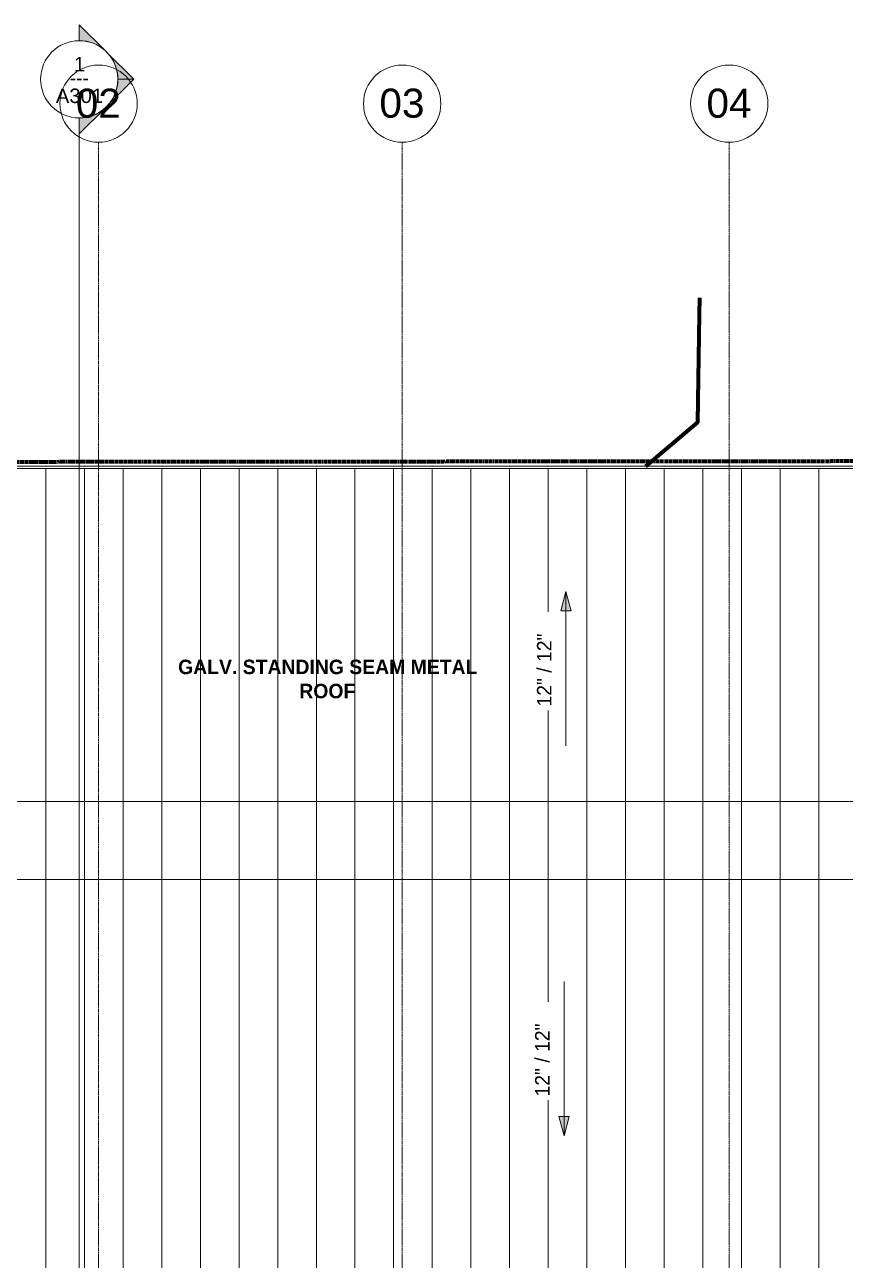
# Model space of a CAD drawing. Header units: inches. Extents: x -3276 to -1654, y 8217 to 9015.
# Drawn here: x -2550.6 to -2295.7, y 8631.3 to 9015.2 of the extents above; entities that cross this region are included whole.
import ezdxf

# ---------------------------------------------------------------- set-up
doc = ezdxf.new("R2010")
doc.units = ezdxf.units.IN
doc.header["$MEASUREMENT"] = 0
doc.linetypes.add('Double Dash 3_8_', pattern=[1, 0.375, -0.125, 0.125, -0.125, 0.125, -0.125])
doc.linetypes.add('Grid Line 1_2_', pattern=[0.875, 0.5, -0.125, 0.125, -0.125])
for name, color, linetype, lineweight in [('A-ROOF', 132, 'Continuous', 18), ('A-ROOF-PATT-1', 132, 'Continuous', 9), ('C-PROP-LINE', 91, 'Double Dash 3_8_', 158), ('C-TOPO-MAJR', 7, 'Continuous', 80), ('G-ANNO-DIMS', 111, 'Continuous', 9), ('G-ANNO-SYMB', 111, 'Continuous', 9), ('G-ANNO-TEXT', 231, 'Continuous', 9), ('I-WALL', 2, 'Continuous', 18), ('S-GRID-1', 1, 'Grid Line 1_2_', 9), ('S-GRID-IDEN', 1, 'Continuous', 9)]:
    doc.layers.add(name, color=color, linetype=linetype, lineweight=lineweight)
doc.styles.add('Arial', font='arial.ttf', dxfattribs={"height": 9})
doc.styles.add('Arial_1', font='arial.ttf', dxfattribs={"height": 4.5})
doc.styles.add('Century Gothic_1', font='ufonts.com_century-gothic.ttf', dxfattribs={"height": 4.5})
doc.styles.add('Century Gothic_B', font='GOTHICB.TTF', dxfattribs={"height": 4.5})

# ---------------------------------------------------------------- blocks, each defined once
blk = doc.blocks.new('Family - ___-1399760-FLOOR PLAN - ROOF')
at = {"layer": 'C-PROP-LINE'}
blk.add_line((8878.94, 3146.22), (8879.93, 2001.26), dxfattribs=at)
blk = doc.blocks.new('Grid - Grid Head - Circle-50561-FLOOR PLAN - ROOF')
at = {"layer": 'S-GRID-IDEN'}
for start, end in [(360, 180), (180, 360)]:
    blk.add_arc((0, 0), 0.25, start, end, dxfattribs=at)
blk = doc.blocks.new('Section - Section Head - Filled-22785-FLOOR PLAN - ROOF')
at = {"layer": 'G-ANNO-SYMB'}
h = blk.add_hatch(color=256, dxfattribs=at)
edge = h.paths.add_edge_path(flags=0)
edge.add_line((-0.4268, 0.1768), (-0.25, 0.3536))
edge.add_line((-0.25, 0.3536), (-0.25, 0.25))
edge.add_arc((-0.25, 0), 0.25, 90, 135)
h = blk.add_hatch(color=256, dxfattribs=at)
edge = h.paths.add_edge_path(flags=0)
edge.add_arc((-0.25, 0), 0.25, 45, 90)
edge.add_line((-0.25, 0.25), (-0.25, 0.3536))
edge.add_line((-0.25, 0.3536), (-0.0732, 0.1768))
h = blk.add_hatch(color=256, dxfattribs=at)
edge = h.paths.add_edge_path(flags=0)
edge.add_arc((-0.25, 0), 0.2503, 137.9216, 180)
edge.add_line((-0.5003, 0), (-0.6036, 0))
edge.add_line((-0.6036, 0), (-0.4358, 0.1678))
h = blk.add_hatch(color=256, dxfattribs=at)
edge = h.paths.add_edge_path(flags=0)
edge.add_line((-0.0642, 0.1678), (0.1036, 0))
edge.add_line((0.1036, 0), (0.0003, 0))
edge.add_arc((-0.25, 0), 0.2503, 0, 42.0784)
for p, q in [((-0.25, 0.3536), (-0.4268, 0.1768)), ((-0.25, 0.25), (-0.25, 0.3536)), ((-0.0732, 0.1768), (-0.25, 0.3536)), ((-0.25, 0.3536), (-0.25, 0.25)), ((-0.4358, 0.1678), (-0.6036, 0)), ((0.1036, 0), (-0.0642, 0.1678)), ((-0.6036, 0), (-0.5003, 0)), ((0.0003, 0), (0.1036, 0))]:
    blk.add_line(p, q, dxfattribs=at)
for centre, radius, start, end in [((-0.2503, 0), 0.25, 360, 180), ((-0.25, 0), 0.25, 90, 135), ((-0.25, 0), 0.25, 45, 90), ((-0.25, 0), 0.2503, 137.9216, 180), ((-0.25, 0), 0.2503, 0, 42.0784), ((-0.2503, 0), 0.25, 180, 360)]:
    blk.add_arc(centre, radius, start, end, dxfattribs=at)

msp = doc.modelspace()

# ---------------------------------------------------------------- hatches: boundary and pattern name
at = {"layer": 'A-ROOF-PATT-1'}
h = msp.add_hatch(dxfattribs=at)
h.set_pattern_fill('FP_10', color=256, style=0, pattern_type=2)
h.set_pattern_definition([(270, (0, 4498.71), (12, 7e-16), [])])
h.paths.add_polyline_path([(-2716.59, 8749.6), (-2017.09, 8749.6), (-2017.09, 8877.32), (-2716.59, 8877.32), (-2716.59, 8782.26)], flags=0)
h = msp.add_hatch(dxfattribs=at)
h.set_pattern_fill('FP_11', color=256, style=0, pattern_type=2)
h.set_pattern_definition([(90, (0, 4250.89), (-12, 7e-16), [])])
h.paths.add_polyline_path([(-2716.59, 8621.88), (-2017.09, 8621.88), (-2017.09, 8749.6), (-2716.59, 8749.6), (-2716.59, 8634.16)], flags=0)
at = {"layer": 'G-ANNO-DIMS'}
msp.add_hatch(color=256, dxfattribs=at).paths.add_polyline_path([(-2383.07, 8669.96), (-2381.46, 8675.96), (-2384.68, 8675.96)], flags=0)

# ---------------------------------------------------------------- linework, layer by layer
at = {"layer": 'A-ROOF'}
for p, q in [((-2017.09, 8877.32), (-2716.59, 8877.32)), ((-2716.59, 8749.6), (-2017.09, 8749.6))]:
    msp.add_line(p, q, dxfattribs=at)
at = {"layer": 'C-TOPO-MAJR'}
msp.add_line((-2341.02, 8925.28), (-2340.87, 8930.36), dxfattribs=at)
at = {"layer": 'C-TOPO-MAJR', "flags": 128}
msp.add_lwpolyline([(-2357.63, 8878.07), (-2341.52, 8891.78), (-2341.02, 8925.28)], dxfattribs=at)
at = {"layer": 'G-ANNO-DIMS'}
for p, q in [((-2380.88, 8833.14), (-2382.49, 8839.14)), ((-2382.49, 8791.14), (-2382.49, 8839.14)), ((-2383.07, 8717.96), (-2383.07, 8669.96)), ((-2381.46, 8675.96), (-2384.68, 8675.96)), ((-2384.68, 8675.96), (-2383.07, 8669.96)), ((-2383.07, 8669.96), (-2381.46, 8675.96))]:
    msp.add_line(p, q, dxfattribs=at)
at = {"layer": 'G-ANNO-SYMB'}
for p, q in [((-2533.62, 8986.27), (-2533.62, 8246.44)), ((-3247.23, 8773.85), (-1682.77, 8773.85))]:
    msp.add_line(p, q, dxfattribs=at)
at = {"layer": 'I-WALL'}
msp.add_line((-2717.34, 8878.07), (-2017.09, 8878.07), dxfattribs=at)
at = {"layer": 'S-GRID-1'}
for p, q in [((-2527.62, 8289.6), (-2527.62, 8978.72)), ((-2433.34, 8289.6), (-2433.34, 8978.72)), ((-2331.77, 8289.6), (-2331.77, 8978.72))]:
    msp.add_line(p, q, dxfattribs=at)

# ---------------------------------------------------------------- block references
at = {"layer": 'C-PROP-LINE', "rotation": 89.9999999999999}
msp.add_blockref('Family - ___-1399760-FLOOR PLAN - ROOF', (0, 0), dxfattribs=at)
at = {"layer": 'G-ANNO-SYMB', "xscale": 47.99999999999997, "yscale": 47.99999999999997, "zscale": 47.99999999999997, "rotation": 269.9999999999995}
msp.add_blockref('Section - Section Head - Filled-22785-FLOOR PLAN - ROOF', (-2533.62, 8986.27), dxfattribs=at)
at = {"layer": 'S-GRID-IDEN', "xscale": 47.99999999999997, "yscale": 47.99999999999997, "zscale": 47.99999999999997}
for p in [(-2527.62, 8990.72), (-2433.34, 8990.72), (-2331.77, 8990.72)]:
    msp.add_blockref('Grid - Grid Head - Circle-50561-FLOOR PLAN - ROOF', p, dxfattribs=at)

# ---------------------------------------------------------------- texts
at = {"layer": 'G-ANNO-SYMB', "char_height": 4.5, "attachment_point": 1}
for s, insert, width, style in [('1', (-2535.28, 9005.23), 4.242, 'Arial_1'), ('---', (-2536.6, 9000.97), 7.7265, 'Century Gothic_1'), ('A301', (-2540.9, 8995.41), 17.877, 'Arial_1')]:
    msp.add_mtext(s, dxfattribs=dict(at, insert=insert, width=width, style=style))
at = {"layer": 'G-ANNO-TEXT', "char_height": 4.5, "attachment_point": 1, "style": 'Century Gothic_B'}
for s, insert, width in [('GALV. STANDING SEAM METAL', (-2502.92, 8817.94), 112.413), ('ROOF', (-2465.29, 8810.44), 21.21)]:
    msp.add_mtext(s, dxfattribs=dict(at, insert=insert, width=width))
at = {"layer": 'S-GRID-IDEN', "char_height": 9, "width": 16.968, "attachment_point": 1, "style": 'Arial'}
for s, insert in [('02', (-2534.69, 8995.36)), ('03', (-2440.41, 8995.36)), ('04', (-2338.84, 8995.36))]:
    msp.add_mtext(s, dxfattribs=dict(at, insert=insert))

# ---------------------------------------------------------------- next in the draw order: texts
at = {"layer": 'G-ANNO-DIMS', "char_height": 4.5, "width": 28.2479, "attachment_point": 1, "rotation": 90, "line_spacing_factor": 0.984502, "style": 'Century Gothic_1', "bg_fill": 3, "box_fill_scale": 1.25, "bg_fill_color": 256, "bg_fill_true_color": 13158600, "bg_fill_transparency": 0}
for insert in [(-2391.48, 8803.37), (-2392.06, 8682.19)]:
    msp.add_mtext('12" / 12"', dxfattribs=dict(at, insert=insert))

# ---------------------------------------------------------------- next in the draw order: hatches: boundary and pattern name
at = {"layer": 'G-ANNO-DIMS'}
msp.add_hatch(color=256, dxfattribs=at).paths.add_polyline_path([(-2382.49, 8839.14), (-2384.1, 8833.14), (-2380.88, 8833.14)], flags=0)

# ---------------------------------------------------------------- next in the draw order: linework, layer by layer
for p, q in [((-2382.49, 8839.14), (-2384.1, 8833.14)), ((-2384.1, 8833.14), (-2380.88, 8833.14))]:
    msp.add_line(p, q, dxfattribs=at)

doc.saveas('drawing.dxf')
